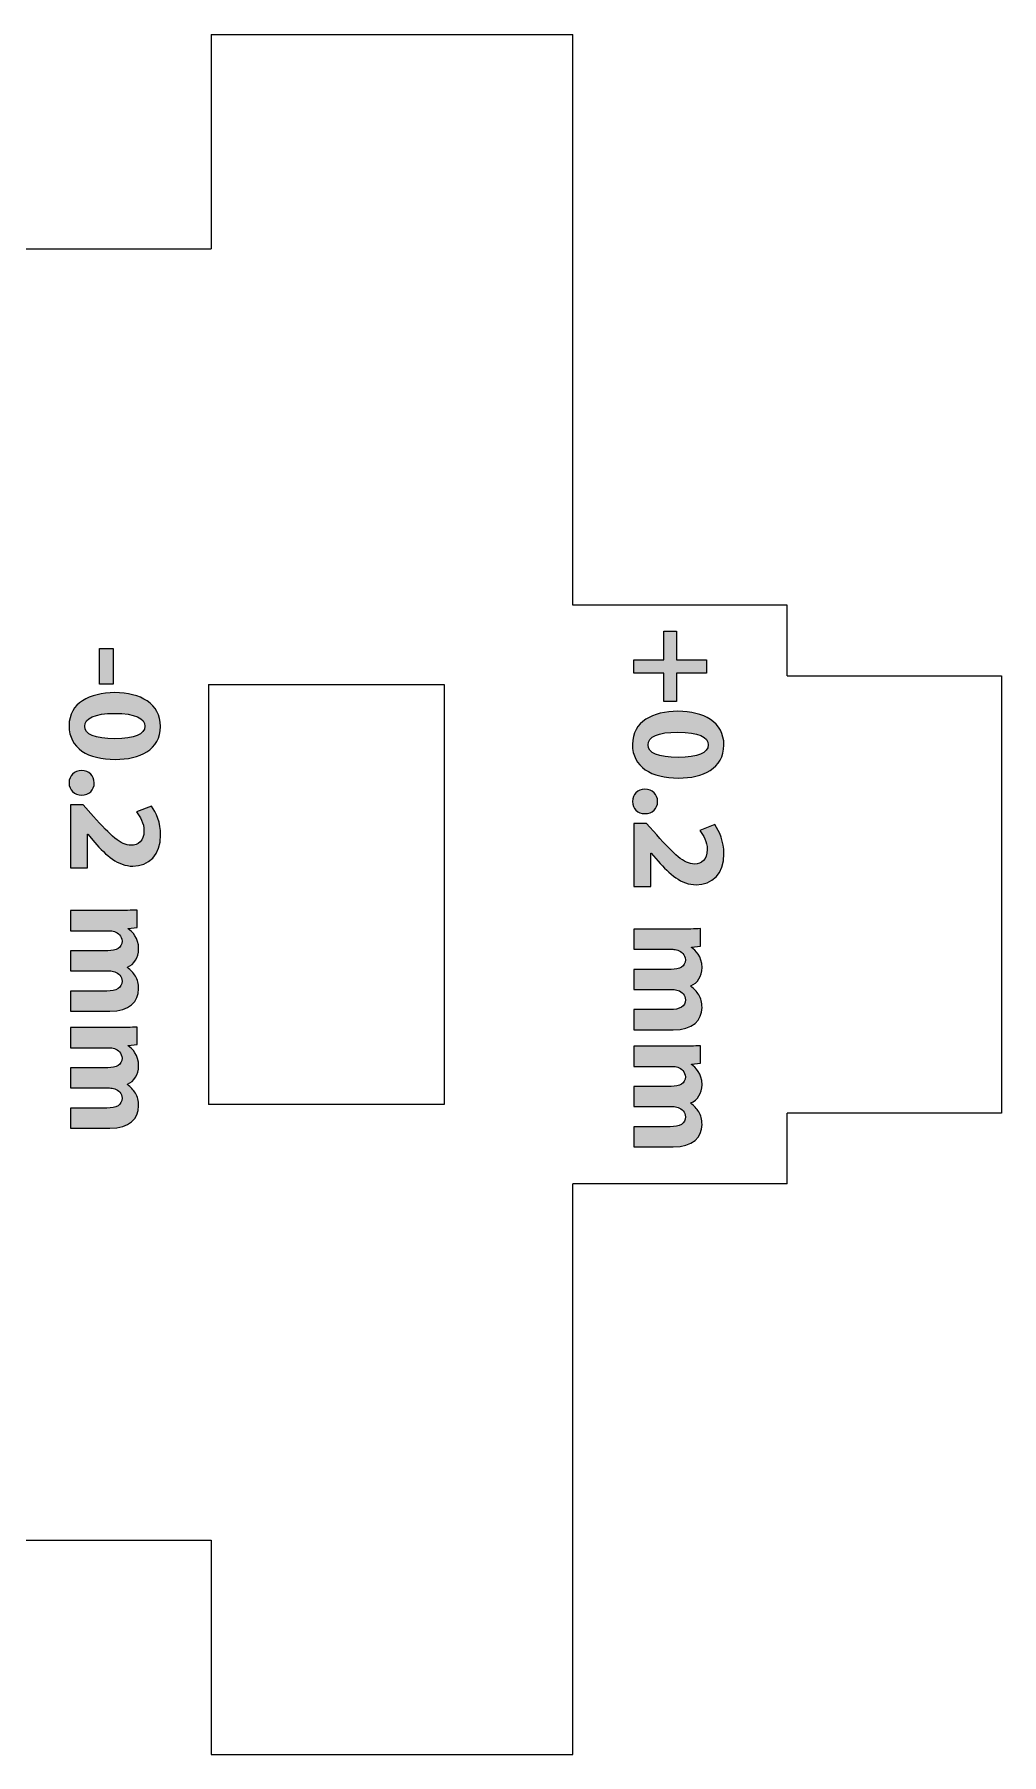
# Model space of a CAD drawing. Header units: inches. Extents: x 0.79 to 6.2, y -4.47 to -0.71.
# Drawn here: x 5.308 to 6.196, y -2.294 to -0.714 of the extents above; entities that cross this region are included whole.
import ezdxf

# ---------------------------------------------------------------- set-up
doc = ezdxf.new("R2010")
doc.units = ezdxf.units.IN
doc.header["$MEASUREMENT"] = 0
doc.layers.add('Layer 1', color=7, linetype='Continuous')

# ---------------------------------------------------------------- blocks, each defined once
blk = doc.blocks.new('block 3')
at = {"layer": 'Layer 1', "color": 7, "lineweight": 5, "true_color": 0xffffff}
for points in [[(5.9991, -1.2387), (5.8023, -1.2387)], [(5.9991, -1.3036), (5.9991, -1.2387)], [(5.9991, -1.3036), (6.1959, -1.3036), (6.1959, -1.7052), (5.9991, -1.7052)], [(5.9991, -1.7702), (5.9991, -1.7052)], [(5.9991, -1.7702), (5.8023, -1.7702)]]:
    blk.add_lwpolyline(points, dxfattribs=at)
blk = doc.blocks.new('block 4')
at = {"layer": 'Layer 1', "color": 7, "lineweight": 5, "true_color": 0xffffff}
for points in [[(5.4676, -1.3115), (5.6841, -1.3115), (5.6841, -1.6973), (5.4676, -1.6973)], [(5.4676, -1.3115), (5.4676, -1.6973)]]:
    blk.add_lwpolyline(points, dxfattribs=at)
blk = doc.blocks.new('block 24')
at = {"layer": 'Layer 1', "true_color": 0xed1f24}
h = blk.add_hatch(color=240, dxfattribs=at)
h.dxf.hatch_style = 2
h.paths.add_polyline_path([(5.9248, -1.301), (5.8975, -1.301), (5.8975, -1.3271), (5.8857, -1.3271), (5.8857, -1.301), (5.8582, -1.301), (5.8582, -1.2888), (5.8857, -1.2888), (5.8857, -1.2626), (5.8975, -1.2626), (5.8975, -1.2888), (5.9248, -1.2888)])
h = blk.add_hatch(color=240, dxfattribs=at)
h.dxf.hatch_style = 2
edge = h.paths.add_edge_path()
edge.add_spline(control_points=[(5.8993, -1.3974), (5.8741, -1.3974), (5.8569, -1.3873), (5.8569, -1.3665), (5.8569, -1.3455), (5.8757, -1.3362), (5.8987, -1.3361), (5.9223, -1.3361), (5.9409, -1.3461), (5.9409, -1.3671), (5.9409, -1.3889), (5.9215, -1.3974), (5.8993, -1.3974)], knot_values=[0, 0, 0, 0, 1, 1, 1, 2, 2, 2, 3, 3, 3, 4, 4, 4, 4], degree=3, periodic=1)
edge = h.paths.add_edge_path()
edge.add_spline(control_points=[(5.8987, -1.3553), (5.8801, -1.3551), (5.8712, -1.3596), (5.8712, -1.367), (5.8712, -1.3744), (5.8805, -1.3784), (5.899, -1.3784), (5.917, -1.3784), (5.9265, -1.3745), (5.9265, -1.3669), (5.9265, -1.3599), (5.9176, -1.3551), (5.8987, -1.3553)], knot_values=[0, 0, 0, 0, 1, 1, 1, 2, 2, 2, 3, 3, 3, 4, 4, 4, 4], degree=3, periodic=1)
h = blk.add_hatch(color=240, dxfattribs=at)
h.dxf.hatch_style = 2
edge = h.paths.add_edge_path()
edge.add_spline(control_points=[(5.8684, -1.4077), (5.8751, -1.4077), (5.88, -1.4124), (5.88, -1.419), (5.88, -1.4256), (5.8752, -1.4301), (5.8684, -1.4301), (5.8617, -1.4301), (5.8569, -1.4256), (5.8569, -1.4189), (5.8569, -1.4124), (5.8617, -1.4077), (5.8684, -1.4077)], knot_values=[0, 0, 0, 0, 1, 1, 1, 2, 2, 2, 3, 3, 3, 4, 4, 4, 4], degree=3, periodic=1)
h = blk.add_hatch(color=240, dxfattribs=at)
h.dxf.hatch_style = 2
edge = h.paths.add_edge_path()
edge.add_spline(control_points=[(5.8582, -1.4392), (5.8582, -1.4392), (5.8697, -1.4392), (5.8697, -1.4392), (5.8697, -1.4392), (5.8792, -1.4497), (5.8792, -1.4497), (5.8951, -1.4675), (5.9042, -1.4761), (5.9138, -1.4764), (5.9204, -1.4764), (5.9256, -1.4724), (5.9256, -1.463), (5.9256, -1.456), (5.9221, -1.4499), (5.9189, -1.4456), (5.9189, -1.4456), (5.9325, -1.4402), (5.9325, -1.4402), (5.9371, -1.4464), (5.9409, -1.4559), (5.9409, -1.4669), (5.9409, -1.4853), (5.9301, -1.4954), (5.9154, -1.4954), (5.9017, -1.4954), (5.8909, -1.4855), (5.8804, -1.4738), (5.8804, -1.4738), (5.8741, -1.4663), (5.8741, -1.4663), (5.8741, -1.4663), (5.8739, -1.4663), (5.8739, -1.4663), (5.8739, -1.4663), (5.8739, -1.4969), (5.8739, -1.4969), (5.8739, -1.4969), (5.8582, -1.4969), (5.8582, -1.4969), (5.8582, -1.4969), (5.8582, -1.4392), (5.8582, -1.4392)], knot_values=[0, 0, 0, 0, 1, 1, 1, 2, 2, 2, 3, 3, 3, 4, 4, 4, 5, 5, 5, 6, 6, 6, 7, 7, 7, 8, 8, 8, 9, 9, 9, 10, 10, 10, 11, 11, 11, 12, 12, 12, 13, 13, 13, 14, 14, 14, 14], degree=3, periodic=1)
h = blk.add_hatch(color=240, dxfattribs=at)
h.dxf.hatch_style = 2
edge = h.paths.add_edge_path()
edge.add_spline(control_points=[(5.8999, -1.5362), (5.9075, -1.5362), (5.914, -1.536), (5.9194, -1.5357), (5.9194, -1.5357), (5.9194, -1.5518), (5.9194, -1.5518), (5.9194, -1.5518), (5.9111, -1.5526), (5.9111, -1.5526), (5.9111, -1.5526), (5.9111, -1.553), (5.9111, -1.553), (5.915, -1.5556), (5.9208, -1.561), (5.9208, -1.5715), (5.9208, -1.5794), (5.9168, -1.5856), (5.9104, -1.5883), (5.9104, -1.5883), (5.9104, -1.5885), (5.9104, -1.5885), (5.9135, -1.5908), (5.916, -1.5935), (5.9178, -1.5964), (5.9198, -1.5998), (5.9208, -1.6035), (5.9208, -1.608), (5.9208, -1.6198), (5.9125, -1.6286), (5.8942, -1.6286), (5.8942, -1.6286), (5.8582, -1.6286), (5.8582, -1.6286), (5.8582, -1.6286), (5.8582, -1.6101), (5.8582, -1.6101), (5.8582, -1.6101), (5.8915, -1.6101), (5.8915, -1.6101), (5.9004, -1.6101), (5.9055, -1.6073), (5.9055, -1.6011), (5.9055, -1.5968), (5.9025, -1.5936), (5.8989, -1.5924), (5.8975, -1.5919), (5.8955, -1.5916), (5.894, -1.5916), (5.894, -1.5916), (5.8582, -1.5916), (5.8582, -1.5916), (5.8582, -1.5916), (5.8582, -1.5731), (5.8582, -1.5731), (5.8582, -1.5731), (5.8925, -1.5731), (5.8925, -1.5731), (5.9002, -1.5731), (5.9055, -1.5704), (5.9055, -1.5644), (5.9055, -1.5595), (5.9017, -1.5566), (5.8986, -1.5555), (5.8971, -1.5549), (5.8954, -1.5547), (5.8939, -1.5547), (5.8939, -1.5547), (5.8582, -1.5547), (5.8582, -1.5547), (5.8582, -1.5547), (5.8582, -1.5362), (5.8582, -1.5362), (5.8582, -1.5362), (5.8999, -1.5362), (5.8999, -1.5362)], knot_values=[0, 0, 0, 0, 1, 1, 1, 2, 2, 2, 3, 3, 3, 4, 4, 4, 5, 5, 5, 6, 6, 6, 7, 7, 7, 8, 8, 8, 9, 9, 9, 10, 10, 10, 11, 11, 11, 12, 12, 12, 13, 13, 13, 14, 14, 14, 15, 15, 15, 16, 16, 16, 17, 17, 17, 18, 18, 18, 19, 19, 19, 20, 20, 20, 21, 21, 21, 22, 22, 22, 23, 23, 23, 24, 24, 24, 25, 25, 25, 25], degree=3, periodic=1)
h = blk.add_hatch(color=240, dxfattribs=at)
h.dxf.hatch_style = 2
edge = h.paths.add_edge_path()
edge.add_spline(control_points=[(5.8999, -1.6437), (5.9075, -1.6437), (5.914, -1.6435), (5.9194, -1.6432), (5.9194, -1.6432), (5.9194, -1.6592), (5.9194, -1.6592), (5.9194, -1.6592), (5.9111, -1.6601), (5.9111, -1.6601), (5.9111, -1.6601), (5.9111, -1.6605), (5.9111, -1.6605), (5.915, -1.6631), (5.9208, -1.6685), (5.9208, -1.679), (5.9208, -1.6869), (5.9168, -1.6931), (5.9104, -1.6958), (5.9104, -1.6958), (5.9104, -1.696), (5.9104, -1.696), (5.9135, -1.6983), (5.916, -1.701), (5.9178, -1.7039), (5.9198, -1.7073), (5.9208, -1.711), (5.9208, -1.7155), (5.9208, -1.7273), (5.9125, -1.7361), (5.8942, -1.7361), (5.8942, -1.7361), (5.8582, -1.7361), (5.8582, -1.7361), (5.8582, -1.7361), (5.8582, -1.7176), (5.8582, -1.7176), (5.8582, -1.7176), (5.8915, -1.7176), (5.8915, -1.7176), (5.9004, -1.7176), (5.9055, -1.7148), (5.9055, -1.7086), (5.9055, -1.7043), (5.9025, -1.7011), (5.8989, -1.6999), (5.8975, -1.6994), (5.8955, -1.6991), (5.894, -1.6991), (5.894, -1.6991), (5.8582, -1.6991), (5.8582, -1.6991), (5.8582, -1.6991), (5.8582, -1.6806), (5.8582, -1.6806), (5.8582, -1.6806), (5.8925, -1.6806), (5.8925, -1.6806), (5.9002, -1.6806), (5.9055, -1.6779), (5.9055, -1.6719), (5.9055, -1.667), (5.9017, -1.6641), (5.8986, -1.663), (5.8971, -1.6624), (5.8954, -1.6622), (5.8939, -1.6622), (5.8939, -1.6622), (5.8582, -1.6622), (5.8582, -1.6622), (5.8582, -1.6622), (5.8582, -1.6437), (5.8582, -1.6437), (5.8582, -1.6437), (5.8999, -1.6437), (5.8999, -1.6437)], knot_values=[0, 0, 0, 0, 1, 1, 1, 2, 2, 2, 3, 3, 3, 4, 4, 4, 5, 5, 5, 6, 6, 6, 7, 7, 7, 8, 8, 8, 9, 9, 9, 10, 10, 10, 11, 11, 11, 12, 12, 12, 13, 13, 13, 14, 14, 14, 15, 15, 15, 16, 16, 16, 17, 17, 17, 18, 18, 18, 19, 19, 19, 20, 20, 20, 21, 21, 21, 22, 22, 22, 23, 23, 23, 24, 24, 24, 25, 25, 25, 25], degree=3, periodic=1)
at = {"layer": 'Layer 1', "lineweight": 0}
blk.add_lwpolyline([(5.9248, -1.301), (5.8975, -1.301), (5.8975, -1.3271), (5.8857, -1.3271), (5.8857, -1.301), (5.8582, -1.301), (5.8582, -1.2888), (5.8857, -1.2888), (5.8857, -1.2626), (5.8975, -1.2626), (5.8975, -1.2888), (5.9248, -1.2888), (5.9248, -1.301)], dxfattribs=at)
for points, knots in [([(5.8993, -1.3974), (5.8741, -1.3974), (5.8569, -1.3873), (5.8569, -1.3665), (5.8569, -1.3455), (5.8757, -1.3362), (5.8987, -1.3361), (5.9223, -1.3361), (5.9409, -1.3461), (5.9409, -1.3671), (5.9409, -1.3889), (5.9215, -1.3974), (5.8993, -1.3974)], [0, 0, 0, 0, 1, 1, 1, 2, 2, 2, 3, 3, 3, 4, 4, 4, 4]), ([(5.8987, -1.3553), (5.8801, -1.3551), (5.8712, -1.3596), (5.8712, -1.367), (5.8712, -1.3744), (5.8805, -1.3784), (5.899, -1.3784), (5.917, -1.3784), (5.9265, -1.3745), (5.9265, -1.3669), (5.9265, -1.3599), (5.9176, -1.3551), (5.8987, -1.3553)], [0, 0, 0, 0, 1, 1, 1, 2, 2, 2, 3, 3, 3, 4, 4, 4, 4]), ([(5.8684, -1.4077), (5.8751, -1.4077), (5.88, -1.4124), (5.88, -1.419), (5.88, -1.4256), (5.8752, -1.4301), (5.8684, -1.4301), (5.8617, -1.4301), (5.8569, -1.4256), (5.8569, -1.4189), (5.8569, -1.4124), (5.8617, -1.4077), (5.8684, -1.4077)], [0, 0, 0, 0, 1, 1, 1, 2, 2, 2, 3, 3, 3, 4, 4, 4, 4]), ([(5.8582, -1.4392), (5.8582, -1.4392), (5.8697, -1.4392), (5.8697, -1.4392), (5.8697, -1.4392), (5.8792, -1.4497), (5.8792, -1.4497), (5.8951, -1.4675), (5.9042, -1.4761), (5.9138, -1.4764), (5.9204, -1.4764), (5.9256, -1.4724), (5.9256, -1.463), (5.9256, -1.456), (5.9221, -1.4499), (5.9189, -1.4456), (5.9189, -1.4456), (5.9325, -1.4402), (5.9325, -1.4402), (5.9371, -1.4464), (5.9409, -1.4559), (5.9409, -1.4669), (5.9409, -1.4853), (5.9301, -1.4954), (5.9154, -1.4954), (5.9017, -1.4954), (5.8909, -1.4855), (5.8804, -1.4738), (5.8804, -1.4738), (5.8741, -1.4663), (5.8741, -1.4663), (5.8741, -1.4663), (5.8739, -1.4663), (5.8739, -1.4663), (5.8739, -1.4663), (5.8739, -1.4969), (5.8739, -1.4969), (5.8739, -1.4969), (5.8582, -1.4969), (5.8582, -1.4969), (5.8582, -1.4969), (5.8582, -1.4392), (5.8582, -1.4392)], [0, 0, 0, 0, 1, 1, 1, 2, 2, 2, 3, 3, 3, 4, 4, 4, 5, 5, 5, 6, 6, 6, 7, 7, 7, 8, 8, 8, 9, 9, 9, 10, 10, 10, 11, 11, 11, 12, 12, 12, 13, 13, 13, 14, 14, 14, 14]), ([(5.8999, -1.5362), (5.9075, -1.5362), (5.914, -1.536), (5.9194, -1.5357), (5.9194, -1.5357), (5.9194, -1.5518), (5.9194, -1.5518), (5.9194, -1.5518), (5.9111, -1.5526), (5.9111, -1.5526), (5.9111, -1.5526), (5.9111, -1.553), (5.9111, -1.553), (5.915, -1.5556), (5.9208, -1.561), (5.9208, -1.5715), (5.9208, -1.5794), (5.9168, -1.5856), (5.9104, -1.5883), (5.9104, -1.5883), (5.9104, -1.5885), (5.9104, -1.5885), (5.9135, -1.5908), (5.916, -1.5935), (5.9178, -1.5964), (5.9198, -1.5998), (5.9208, -1.6035), (5.9208, -1.608), (5.9208, -1.6198), (5.9125, -1.6286), (5.8942, -1.6286), (5.8942, -1.6286), (5.8582, -1.6286), (5.8582, -1.6286), (5.8582, -1.6286), (5.8582, -1.6101), (5.8582, -1.6101), (5.8582, -1.6101), (5.8915, -1.6101), (5.8915, -1.6101), (5.9004, -1.6101), (5.9055, -1.6073), (5.9055, -1.6011), (5.9055, -1.5968), (5.9025, -1.5936), (5.8989, -1.5924), (5.8975, -1.5919), (5.8955, -1.5916), (5.894, -1.5916), (5.894, -1.5916), (5.8582, -1.5916), (5.8582, -1.5916), (5.8582, -1.5916), (5.8582, -1.5731), (5.8582, -1.5731), (5.8582, -1.5731), (5.8925, -1.5731), (5.8925, -1.5731), (5.9002, -1.5731), (5.9055, -1.5704), (5.9055, -1.5644), (5.9055, -1.5595), (5.9017, -1.5566), (5.8986, -1.5555), (5.8971, -1.5549), (5.8954, -1.5547), (5.8939, -1.5547), (5.8939, -1.5547), (5.8582, -1.5547), (5.8582, -1.5547), (5.8582, -1.5547), (5.8582, -1.5362), (5.8582, -1.5362), (5.8582, -1.5362), (5.8999, -1.5362), (5.8999, -1.5362)], [0, 0, 0, 0, 1, 1, 1, 2, 2, 2, 3, 3, 3, 4, 4, 4, 5, 5, 5, 6, 6, 6, 7, 7, 7, 8, 8, 8, 9, 9, 9, 10, 10, 10, 11, 11, 11, 12, 12, 12, 13, 13, 13, 14, 14, 14, 15, 15, 15, 16, 16, 16, 17, 17, 17, 18, 18, 18, 19, 19, 19, 20, 20, 20, 21, 21, 21, 22, 22, 22, 23, 23, 23, 24, 24, 24, 25, 25, 25, 25]), ([(5.8999, -1.6437), (5.9075, -1.6437), (5.914, -1.6435), (5.9194, -1.6432), (5.9194, -1.6432), (5.9194, -1.6592), (5.9194, -1.6592), (5.9194, -1.6592), (5.9111, -1.6601), (5.9111, -1.6601), (5.9111, -1.6601), (5.9111, -1.6605), (5.9111, -1.6605), (5.915, -1.6631), (5.9208, -1.6685), (5.9208, -1.679), (5.9208, -1.6869), (5.9168, -1.6931), (5.9104, -1.6958), (5.9104, -1.6958), (5.9104, -1.696), (5.9104, -1.696), (5.9135, -1.6983), (5.916, -1.701), (5.9178, -1.7039), (5.9198, -1.7073), (5.9208, -1.711), (5.9208, -1.7155), (5.9208, -1.7273), (5.9125, -1.7361), (5.8942, -1.7361), (5.8942, -1.7361), (5.8582, -1.7361), (5.8582, -1.7361), (5.8582, -1.7361), (5.8582, -1.7176), (5.8582, -1.7176), (5.8582, -1.7176), (5.8915, -1.7176), (5.8915, -1.7176), (5.9004, -1.7176), (5.9055, -1.7148), (5.9055, -1.7086), (5.9055, -1.7043), (5.9025, -1.7011), (5.8989, -1.6999), (5.8975, -1.6994), (5.8955, -1.6991), (5.894, -1.6991), (5.894, -1.6991), (5.8582, -1.6991), (5.8582, -1.6991), (5.8582, -1.6991), (5.8582, -1.6806), (5.8582, -1.6806), (5.8582, -1.6806), (5.8925, -1.6806), (5.8925, -1.6806), (5.9002, -1.6806), (5.9055, -1.6779), (5.9055, -1.6719), (5.9055, -1.667), (5.9017, -1.6641), (5.8986, -1.663), (5.8971, -1.6624), (5.8954, -1.6622), (5.8939, -1.6622), (5.8939, -1.6622), (5.8582, -1.6622), (5.8582, -1.6622), (5.8582, -1.6622), (5.8582, -1.6437), (5.8582, -1.6437), (5.8582, -1.6437), (5.8999, -1.6437), (5.8999, -1.6437)], [0, 0, 0, 0, 1, 1, 1, 2, 2, 2, 3, 3, 3, 4, 4, 4, 5, 5, 5, 6, 6, 6, 7, 7, 7, 8, 8, 8, 9, 9, 9, 10, 10, 10, 11, 11, 11, 12, 12, 12, 13, 13, 13, 14, 14, 14, 15, 15, 15, 16, 16, 16, 17, 17, 17, 18, 18, 18, 19, 19, 19, 20, 20, 20, 21, 21, 21, 22, 22, 22, 23, 23, 23, 24, 24, 24, 25, 25, 25, 25])]:
    blk.add_open_spline(points, degree=3, knots=knots, dxfattribs=at)
blk = doc.blocks.new('block 25')
at = {"layer": 'Layer 1', "true_color": 0xed1f24}
h = blk.add_hatch(color=240, dxfattribs=at)
h.dxf.hatch_style = 2
h.paths.add_polyline_path([(5.38, -1.3113), (5.3674, -1.3113), (5.3674, -1.2785), (5.38, -1.2785)])
h = blk.add_hatch(color=240, dxfattribs=at)
h.dxf.hatch_style = 2
edge = h.paths.add_edge_path()
edge.add_spline(control_points=[(5.3819, -1.3803), (5.3568, -1.3803), (5.3395, -1.3701), (5.3395, -1.3494), (5.3395, -1.3284), (5.3584, -1.3191), (5.3814, -1.319), (5.4049, -1.319), (5.4235, -1.329), (5.4235, -1.35), (5.4235, -1.3718), (5.4041, -1.3803), (5.3819, -1.3803)], knot_values=[0, 0, 0, 0, 1, 1, 1, 2, 2, 2, 3, 3, 3, 4, 4, 4, 4], degree=3, periodic=1)
edge = h.paths.add_edge_path()
edge.add_spline(control_points=[(5.3814, -1.3381), (5.3628, -1.338), (5.3539, -1.3425), (5.3539, -1.3499), (5.3539, -1.3573), (5.3631, -1.3613), (5.3816, -1.3613), (5.3996, -1.3613), (5.4091, -1.3574), (5.4091, -1.3498), (5.4091, -1.3427), (5.4003, -1.338), (5.3814, -1.3381)], knot_values=[0, 0, 0, 0, 1, 1, 1, 2, 2, 2, 3, 3, 3, 4, 4, 4, 4], degree=3, periodic=1)
h = blk.add_hatch(color=240, dxfattribs=at)
h.dxf.hatch_style = 2
edge = h.paths.add_edge_path()
edge.add_spline(control_points=[(5.351, -1.3906), (5.3578, -1.3906), (5.3626, -1.3952), (5.3626, -1.4019), (5.3626, -1.4085), (5.3579, -1.413), (5.351, -1.413), (5.3444, -1.413), (5.3395, -1.4085), (5.3395, -1.4017), (5.3395, -1.3952), (5.3444, -1.3906), (5.351, -1.3906)], knot_values=[0, 0, 0, 0, 1, 1, 1, 2, 2, 2, 3, 3, 3, 4, 4, 4, 4], degree=3, periodic=1)
h = blk.add_hatch(color=240, dxfattribs=at)
h.dxf.hatch_style = 2
edge = h.paths.add_edge_path()
edge.add_spline(control_points=[(5.3409, -1.4221), (5.3409, -1.4221), (5.3524, -1.4221), (5.3524, -1.4221), (5.3524, -1.4221), (5.3619, -1.4326), (5.3619, -1.4326), (5.3778, -1.4504), (5.3869, -1.459), (5.3964, -1.4592), (5.403, -1.4592), (5.4083, -1.4552), (5.4083, -1.4459), (5.4083, -1.4389), (5.4048, -1.4327), (5.4015, -1.4285), (5.4015, -1.4285), (5.4151, -1.4231), (5.4151, -1.4231), (5.4198, -1.4292), (5.4235, -1.4387), (5.4235, -1.4497), (5.4235, -1.4681), (5.4128, -1.4783), (5.398, -1.4783), (5.3844, -1.4783), (5.3735, -1.4684), (5.363, -1.4566), (5.363, -1.4566), (5.3568, -1.4491), (5.3568, -1.4491), (5.3568, -1.4491), (5.3565, -1.4491), (5.3565, -1.4491), (5.3565, -1.4491), (5.3565, -1.4798), (5.3565, -1.4798), (5.3565, -1.4798), (5.3409, -1.4798), (5.3409, -1.4798), (5.3409, -1.4798), (5.3409, -1.4221), (5.3409, -1.4221)], knot_values=[0, 0, 0, 0, 1, 1, 1, 2, 2, 2, 3, 3, 3, 4, 4, 4, 5, 5, 5, 6, 6, 6, 7, 7, 7, 8, 8, 8, 9, 9, 9, 10, 10, 10, 11, 11, 11, 12, 12, 12, 13, 13, 13, 14, 14, 14, 14], degree=3, periodic=1)
h = blk.add_hatch(color=240, dxfattribs=at)
h.dxf.hatch_style = 2
edge = h.paths.add_edge_path()
edge.add_spline(control_points=[(5.3825, -1.5191), (5.3901, -1.5191), (5.3966, -1.5189), (5.402, -1.5186), (5.402, -1.5186), (5.402, -1.5346), (5.402, -1.5346), (5.402, -1.5346), (5.3938, -1.5355), (5.3938, -1.5355), (5.3938, -1.5355), (5.3938, -1.5359), (5.3938, -1.5359), (5.3976, -1.5385), (5.4034, -1.5439), (5.4034, -1.5544), (5.4034, -1.5623), (5.3994, -1.5685), (5.393, -1.5711), (5.393, -1.5711), (5.393, -1.5714), (5.393, -1.5714), (5.3961, -1.5736), (5.3986, -1.5764), (5.4004, -1.5793), (5.4024, -1.5826), (5.4034, -1.5864), (5.4034, -1.5909), (5.4034, -1.6026), (5.3951, -1.6115), (5.3769, -1.6115), (5.3769, -1.6115), (5.3409, -1.6115), (5.3409, -1.6115), (5.3409, -1.6115), (5.3409, -1.593), (5.3409, -1.593), (5.3409, -1.593), (5.3741, -1.593), (5.3741, -1.593), (5.383, -1.593), (5.3881, -1.5901), (5.3881, -1.584), (5.3881, -1.5796), (5.3851, -1.5765), (5.3815, -1.5753), (5.3801, -1.5748), (5.3781, -1.5745), (5.3766, -1.5745), (5.3766, -1.5745), (5.3409, -1.5745), (5.3409, -1.5745), (5.3409, -1.5745), (5.3409, -1.556), (5.3409, -1.556), (5.3409, -1.556), (5.3751, -1.556), (5.3751, -1.556), (5.3829, -1.556), (5.3881, -1.5532), (5.3881, -1.5472), (5.3881, -1.5424), (5.3844, -1.5395), (5.3813, -1.5384), (5.3798, -1.5377), (5.378, -1.5376), (5.3765, -1.5376), (5.3765, -1.5376), (5.3409, -1.5376), (5.3409, -1.5376), (5.3409, -1.5376), (5.3409, -1.5191), (5.3409, -1.5191), (5.3409, -1.5191), (5.3825, -1.5191), (5.3825, -1.5191)], knot_values=[0, 0, 0, 0, 1, 1, 1, 2, 2, 2, 3, 3, 3, 4, 4, 4, 5, 5, 5, 6, 6, 6, 7, 7, 7, 8, 8, 8, 9, 9, 9, 10, 10, 10, 11, 11, 11, 12, 12, 12, 13, 13, 13, 14, 14, 14, 15, 15, 15, 16, 16, 16, 17, 17, 17, 18, 18, 18, 19, 19, 19, 20, 20, 20, 21, 21, 21, 22, 22, 22, 23, 23, 23, 24, 24, 24, 25, 25, 25, 25], degree=3, periodic=1)
h = blk.add_hatch(color=240, dxfattribs=at)
h.dxf.hatch_style = 2
edge = h.paths.add_edge_path()
edge.add_spline(control_points=[(5.3825, -1.6266), (5.3901, -1.6266), (5.3966, -1.6264), (5.402, -1.6261), (5.402, -1.6261), (5.402, -1.6421), (5.402, -1.6421), (5.402, -1.6421), (5.3938, -1.643), (5.3938, -1.643), (5.3938, -1.643), (5.3938, -1.6434), (5.3938, -1.6434), (5.3976, -1.646), (5.4034, -1.6514), (5.4034, -1.6619), (5.4034, -1.6698), (5.3994, -1.676), (5.393, -1.6786), (5.393, -1.6786), (5.393, -1.6789), (5.393, -1.6789), (5.3961, -1.6811), (5.3986, -1.6839), (5.4004, -1.6868), (5.4024, -1.6901), (5.4034, -1.6939), (5.4034, -1.6984), (5.4034, -1.7101), (5.3951, -1.719), (5.3769, -1.719), (5.3769, -1.719), (5.3409, -1.719), (5.3409, -1.719), (5.3409, -1.719), (5.3409, -1.7005), (5.3409, -1.7005), (5.3409, -1.7005), (5.3741, -1.7005), (5.3741, -1.7005), (5.383, -1.7005), (5.3881, -1.6976), (5.3881, -1.6915), (5.3881, -1.6871), (5.3851, -1.684), (5.3815, -1.6828), (5.3801, -1.6823), (5.3781, -1.682), (5.3766, -1.682), (5.3766, -1.682), (5.3409, -1.682), (5.3409, -1.682), (5.3409, -1.682), (5.3409, -1.6635), (5.3409, -1.6635), (5.3409, -1.6635), (5.3751, -1.6635), (5.3751, -1.6635), (5.3829, -1.6635), (5.3881, -1.6607), (5.3881, -1.6547), (5.3881, -1.6499), (5.3844, -1.647), (5.3813, -1.6459), (5.3798, -1.6452), (5.378, -1.6451), (5.3765, -1.6451), (5.3765, -1.6451), (5.3409, -1.6451), (5.3409, -1.6451), (5.3409, -1.6451), (5.3409, -1.6266), (5.3409, -1.6266), (5.3409, -1.6266), (5.3825, -1.6266), (5.3825, -1.6266)], knot_values=[0, 0, 0, 0, 1, 1, 1, 2, 2, 2, 3, 3, 3, 4, 4, 4, 5, 5, 5, 6, 6, 6, 7, 7, 7, 8, 8, 8, 9, 9, 9, 10, 10, 10, 11, 11, 11, 12, 12, 12, 13, 13, 13, 14, 14, 14, 15, 15, 15, 16, 16, 16, 17, 17, 17, 18, 18, 18, 19, 19, 19, 20, 20, 20, 21, 21, 21, 22, 22, 22, 23, 23, 23, 24, 24, 24, 25, 25, 25, 25], degree=3, periodic=1)
at = {"layer": 'Layer 1', "lineweight": 0}
blk.add_lwpolyline([(5.38, -1.3113), (5.3674, -1.3113), (5.3674, -1.2785), (5.38, -1.2785), (5.38, -1.3113)], dxfattribs=at)
for points, knots in [([(5.3819, -1.3803), (5.3568, -1.3803), (5.3395, -1.3701), (5.3395, -1.3494), (5.3395, -1.3284), (5.3584, -1.3191), (5.3814, -1.319), (5.4049, -1.319), (5.4235, -1.329), (5.4235, -1.35), (5.4235, -1.3718), (5.4041, -1.3803), (5.3819, -1.3803)], [0, 0, 0, 0, 1, 1, 1, 2, 2, 2, 3, 3, 3, 4, 4, 4, 4]), ([(5.3814, -1.3381), (5.3628, -1.338), (5.3539, -1.3425), (5.3539, -1.3499), (5.3539, -1.3573), (5.3631, -1.3613), (5.3816, -1.3613), (5.3996, -1.3613), (5.4091, -1.3574), (5.4091, -1.3498), (5.4091, -1.3427), (5.4003, -1.338), (5.3814, -1.3381)], [0, 0, 0, 0, 1, 1, 1, 2, 2, 2, 3, 3, 3, 4, 4, 4, 4]), ([(5.351, -1.3906), (5.3578, -1.3906), (5.3626, -1.3952), (5.3626, -1.4019), (5.3626, -1.4085), (5.3579, -1.413), (5.351, -1.413), (5.3444, -1.413), (5.3395, -1.4085), (5.3395, -1.4017), (5.3395, -1.3952), (5.3444, -1.3906), (5.351, -1.3906)], [0, 0, 0, 0, 1, 1, 1, 2, 2, 2, 3, 3, 3, 4, 4, 4, 4]), ([(5.3409, -1.4221), (5.3409, -1.4221), (5.3524, -1.4221), (5.3524, -1.4221), (5.3524, -1.4221), (5.3619, -1.4326), (5.3619, -1.4326), (5.3778, -1.4504), (5.3869, -1.459), (5.3964, -1.4592), (5.403, -1.4592), (5.4083, -1.4552), (5.4083, -1.4459), (5.4083, -1.4389), (5.4048, -1.4327), (5.4015, -1.4285), (5.4015, -1.4285), (5.4151, -1.4231), (5.4151, -1.4231), (5.4198, -1.4292), (5.4235, -1.4387), (5.4235, -1.4497), (5.4235, -1.4681), (5.4128, -1.4783), (5.398, -1.4783), (5.3844, -1.4783), (5.3735, -1.4684), (5.363, -1.4566), (5.363, -1.4566), (5.3568, -1.4491), (5.3568, -1.4491), (5.3568, -1.4491), (5.3565, -1.4491), (5.3565, -1.4491), (5.3565, -1.4491), (5.3565, -1.4798), (5.3565, -1.4798), (5.3565, -1.4798), (5.3409, -1.4798), (5.3409, -1.4798), (5.3409, -1.4798), (5.3409, -1.4221), (5.3409, -1.4221)], [0, 0, 0, 0, 1, 1, 1, 2, 2, 2, 3, 3, 3, 4, 4, 4, 5, 5, 5, 6, 6, 6, 7, 7, 7, 8, 8, 8, 9, 9, 9, 10, 10, 10, 11, 11, 11, 12, 12, 12, 13, 13, 13, 14, 14, 14, 14]), ([(5.3825, -1.5191), (5.3901, -1.5191), (5.3966, -1.5189), (5.402, -1.5186), (5.402, -1.5186), (5.402, -1.5346), (5.402, -1.5346), (5.402, -1.5346), (5.3938, -1.5355), (5.3938, -1.5355), (5.3938, -1.5355), (5.3938, -1.5359), (5.3938, -1.5359), (5.3976, -1.5385), (5.4034, -1.5439), (5.4034, -1.5544), (5.4034, -1.5623), (5.3994, -1.5685), (5.393, -1.5711), (5.393, -1.5711), (5.393, -1.5714), (5.393, -1.5714), (5.3961, -1.5736), (5.3986, -1.5764), (5.4004, -1.5793), (5.4024, -1.5826), (5.4034, -1.5864), (5.4034, -1.5909), (5.4034, -1.6026), (5.3951, -1.6115), (5.3769, -1.6115), (5.3769, -1.6115), (5.3409, -1.6115), (5.3409, -1.6115), (5.3409, -1.6115), (5.3409, -1.593), (5.3409, -1.593), (5.3409, -1.593), (5.3741, -1.593), (5.3741, -1.593), (5.383, -1.593), (5.3881, -1.5901), (5.3881, -1.584), (5.3881, -1.5796), (5.3851, -1.5765), (5.3815, -1.5753), (5.3801, -1.5748), (5.3781, -1.5745), (5.3766, -1.5745), (5.3766, -1.5745), (5.3409, -1.5745), (5.3409, -1.5745), (5.3409, -1.5745), (5.3409, -1.556), (5.3409, -1.556), (5.3409, -1.556), (5.3751, -1.556), (5.3751, -1.556), (5.3829, -1.556), (5.3881, -1.5532), (5.3881, -1.5472), (5.3881, -1.5424), (5.3844, -1.5395), (5.3813, -1.5384), (5.3798, -1.5377), (5.378, -1.5376), (5.3765, -1.5376), (5.3765, -1.5376), (5.3409, -1.5376), (5.3409, -1.5376), (5.3409, -1.5376), (5.3409, -1.5191), (5.3409, -1.5191), (5.3409, -1.5191), (5.3825, -1.5191), (5.3825, -1.5191)], [0, 0, 0, 0, 1, 1, 1, 2, 2, 2, 3, 3, 3, 4, 4, 4, 5, 5, 5, 6, 6, 6, 7, 7, 7, 8, 8, 8, 9, 9, 9, 10, 10, 10, 11, 11, 11, 12, 12, 12, 13, 13, 13, 14, 14, 14, 15, 15, 15, 16, 16, 16, 17, 17, 17, 18, 18, 18, 19, 19, 19, 20, 20, 20, 21, 21, 21, 22, 22, 22, 23, 23, 23, 24, 24, 24, 25, 25, 25, 25]), ([(5.3825, -1.6266), (5.3901, -1.6266), (5.3966, -1.6264), (5.402, -1.6261), (5.402, -1.6261), (5.402, -1.6421), (5.402, -1.6421), (5.402, -1.6421), (5.3938, -1.643), (5.3938, -1.643), (5.3938, -1.643), (5.3938, -1.6434), (5.3938, -1.6434), (5.3976, -1.646), (5.4034, -1.6514), (5.4034, -1.6619), (5.4034, -1.6698), (5.3994, -1.676), (5.393, -1.6786), (5.393, -1.6786), (5.393, -1.6789), (5.393, -1.6789), (5.3961, -1.6811), (5.3986, -1.6839), (5.4004, -1.6868), (5.4024, -1.6901), (5.4034, -1.6939), (5.4034, -1.6984), (5.4034, -1.7101), (5.3951, -1.719), (5.3769, -1.719), (5.3769, -1.719), (5.3409, -1.719), (5.3409, -1.719), (5.3409, -1.719), (5.3409, -1.7005), (5.3409, -1.7005), (5.3409, -1.7005), (5.3741, -1.7005), (5.3741, -1.7005), (5.383, -1.7005), (5.3881, -1.6976), (5.3881, -1.6915), (5.3881, -1.6871), (5.3851, -1.684), (5.3815, -1.6828), (5.3801, -1.6823), (5.3781, -1.682), (5.3766, -1.682), (5.3766, -1.682), (5.3409, -1.682), (5.3409, -1.682), (5.3409, -1.682), (5.3409, -1.6635), (5.3409, -1.6635), (5.3409, -1.6635), (5.3751, -1.6635), (5.3751, -1.6635), (5.3829, -1.6635), (5.3881, -1.6607), (5.3881, -1.6547), (5.3881, -1.6499), (5.3844, -1.647), (5.3813, -1.6459), (5.3798, -1.6452), (5.378, -1.6451), (5.3765, -1.6451), (5.3765, -1.6451), (5.3409, -1.6451), (5.3409, -1.6451), (5.3409, -1.6451), (5.3409, -1.6266), (5.3409, -1.6266), (5.3409, -1.6266), (5.3825, -1.6266), (5.3825, -1.6266)], [0, 0, 0, 0, 1, 1, 1, 2, 2, 2, 3, 3, 3, 4, 4, 4, 5, 5, 5, 6, 6, 6, 7, 7, 7, 8, 8, 8, 9, 9, 9, 10, 10, 10, 11, 11, 11, 12, 12, 12, 13, 13, 13, 14, 14, 14, 15, 15, 15, 16, 16, 16, 17, 17, 17, 18, 18, 18, 19, 19, 19, 20, 20, 20, 21, 21, 21, 22, 22, 22, 23, 23, 23, 24, 24, 24, 25, 25, 25, 25])]:
    blk.add_open_spline(points, degree=3, knots=knots, dxfattribs=at)
blk = doc.blocks.new('block 19')
at = {"layer": 'Layer 1'}
for name in ['block 24', 'block 25']:
    blk.add_blockref(name, (0, 0), dxfattribs=at)
blk = doc.blocks.new('block 2')
at = {"layer": 'Layer 1', "color": 7, "lineweight": 5, "true_color": 0xffffff}
for points in [[(5.47, -0.7145), (5.47, -0.9113)], [(5.47, -0.7145), (5.8023, -0.7145)], [(5.8023, -1.2385), (5.8023, -0.7145)], [(4.9484, -0.9113), (5.47, -0.9113)], [(5.8023, -2.2942), (5.8023, -1.7702)], [(4.9484, -2.0974), (5.47, -2.0974)], [(5.47, -2.0974), (5.47, -2.2942)], [(5.47, -2.2942), (5.8023, -2.2942)]]:
    blk.add_lwpolyline(points, dxfattribs=at)
at = {"layer": 'Layer 1'}
for name in ['block 19', 'block 3', 'block 4']:
    blk.add_blockref(name, (0, 0), dxfattribs=at)

msp = doc.modelspace()

# ---------------------------------------------------------------- block references
at = {"layer": 'Layer 1'}
msp.add_blockref('block 2', (0, 0), dxfattribs=at)

doc.saveas('drawing.dxf')
